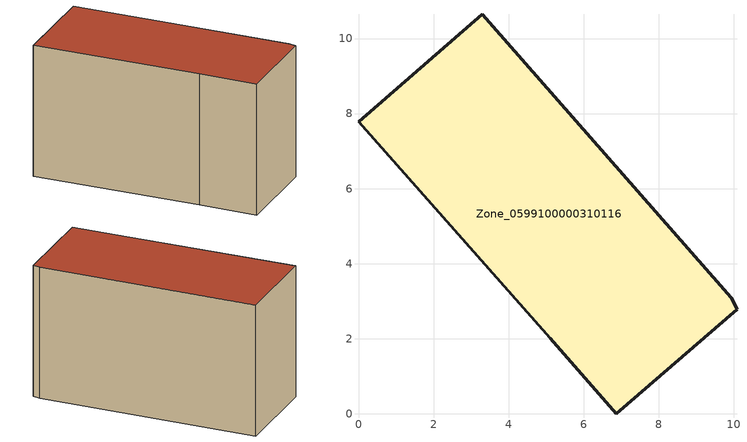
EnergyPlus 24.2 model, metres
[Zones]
Zone_0599100000310116
 floor ground (C_G): 9.93,3.1 10.08,2.79 6.87,0 5.11,2.02 0,7.78 3.3,10.65 z0
 wall outside (C_F): 9.93,3.1 3.3,10.65 0,7.78 5.11,2.02 6.87,0 10.08,2.79 9.93,3.1 z0:6.18
 roof outside (C_R): 10.08,2.79 9.93,3.1 3.3,10.65 0,7.78 5.11,2.02 6.87,0 z6.18
[BUILDING]
Pand.0599100000310116: North Axis=0; Terrain=City; Loads Convergence Tolerance Value=0.04; Temperature Convergence Tolerance Value=0.4; Solar Distribution=FullExterior; Maximum Number of Warmup Days=25; Minimum Number of Warmup Days=1
[Site:Location]
Rotterdam.The.Hague.AP_ZH_NLD Design_Conditions: Latitude=51.96; Longitude=4.45; Time Zone=1; Elevation=-4.5
[SITE:GROUNDTEMPERATURE:BUILDINGSURFACE]
18, 18, 18, 18, 18, 18, 18, 18, 18, 18, 18, 18
[MATERIAL] Thermal Absorptance=0.9; Solar Absorptance=0.7; Visible Absorptance=0.7
Name | Roughness | Thickness | Conductivity | Density | Specific Heat
G.TI.1946 | MediumSmooth | 0.15 | 1 | 540 | 1210
F.TI.1946 | Rough | 0.3 | 0.857143 | 1920 | 840
R.TI.1946 | MediumRough | 0.2 | 0.1 | 1500 | 1000
[CONSTRUCTION]
C_G: G.TI.1946
C_F: F.TI.1946
C_R: R.TI.1946
[ZONE]
Zone_0599100000310116: Type=1; Multiplier=1; Ceiling Height=Autocalculate; Volume=Autocalculate; Floor Area=autocalculate; Part of Total Floor Area=Yes
[ZONEINFILTRATION:DESIGNFLOWRATE]
Infil_Zone_0599100000310116: Zone or ZoneList or Space or SpaceList=Zone_0599100000310116; Schedule=AlwaysOn; Design Flow Rate Calculation Method=Flow/Area; Flow Rate per Floor Area=0.003; Constant Term Coefficient=1; Temperature Term Coefficient=0; Velocity Term Coefficient=0; Velocity Squared Term Coefficient=0
[HVACTEMPLATE:ZONE:IDEALLOADSAIRSYSTEM]
Zone_0599100000310116: Maximum Heating Supply Air Temperature=50; Minimum Cooling Supply Air Temperature=13; Maximum Heating Supply Air Humidity Ratio=0.0156; Minimum Cooling Supply Air Humidity Ratio=0.0077; Heating Limit=NoLimit; Cooling Limit=NoLimit; Dehumidification Control Type=ConstantSensibleHeatRatio; Cooling Sensible Heat Ratio=0.7; Dehumidification Setpoint=60; Humidification Control Type=None; Humidification Setpoint=30; Outdoor Air Method=None; Outdoor Air Flow Rate per Person=0.00944; Outdoor Air Flow Rate per Zone Floor Area=0; Outdoor Air Flow Rate per Zone=0; Demand Controlled Ventilation Type=None; Outdoor Air Economizer Type=NoEconomizer; Heat Recovery Type=None; Sensible Heat Recovery Effectiveness=0.7; Latent Heat Recovery Effectiveness=0.65
[ZONECONTROL:THERMOSTAT]
ThermostatControl_Zone_0599100000310116: Zone or ZoneList=Zone_0599100000310116; Control Type Schedule=DualSetpointControlType; Control 1=Thermostat_Zone_0599100000310116; Temperature Difference Between Cutout And Setpoint=0
[THERMOSTATSETPOINT:DUALSETPOINT]
Thermostat_Zone_0599100000310116: Heating Setpoint Temperature Schedule=HeatingSetpoint_Zone_0599100000310116; Cooling Setpoint Temperature Schedule=CoolingSetpoint_Zone_0599100000310116
[SCHEDULE:COMPACT]
HeatingSetpoint_Zone_0599100000310116: Through: 12/31, For: AllDays, Until: 24:00, 21
CoolingSetpoint_Zone_0599100000310116: Through: 12/31, For: AllDays, Until: 24:00, 24
DualSetpointControlType: Through: 12/31, For: AllDays, Until: 24:00, 4
AlwaysOn: Through: 12/31, For: AllDays, Until: 24:00, 1
